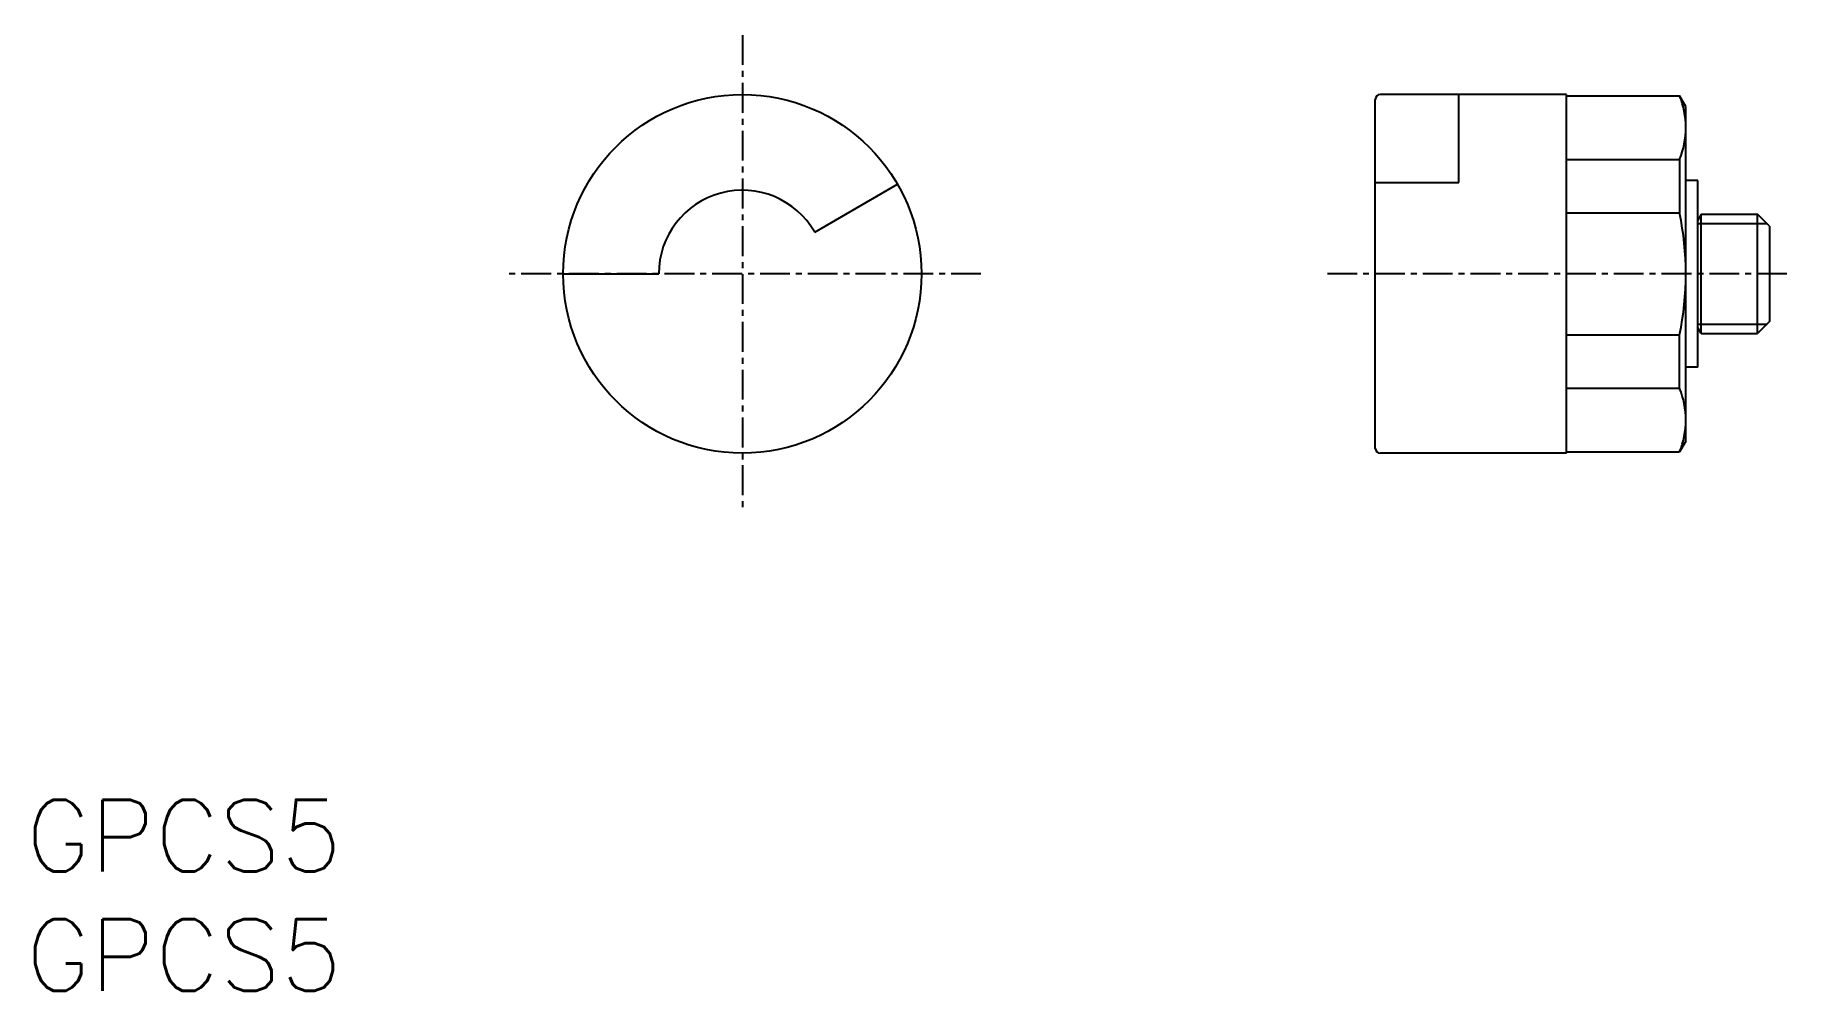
# Model space of a CAD drawing. Extents: x 0.4 to 73.7, y 0 to 40.
import ezdxf

# ---------------------------------------------------------------- set-up
doc = ezdxf.new("R2010")
doc.units = 0
doc.linetypes.add('CENTER', pattern=[2, 1.25, -0.25, 0.25, -0.25])
doc.layers.get('0').update_dxf_attribs({"linetype": 'CONTINUOUS'})
doc.layers.add('CENTER', color=1, linetype='CENTER')
doc.styles.get("Standard").update_dxf_attribs({"font": 'txt.shx'})

# ---------------------------------------------------------------- blocks, each defined once
blk = doc.blocks.new('*U4')
at = {"color": 7, "linetype": 'CONTINUOUS'}
blk.add_text('GPCS5', height=3, dxfattribs=at).set_placement((0, 0))
blk = doc.blocks.new('*U5')
at = {"color": 7, "linetype": 'CONTINUOUS'}
blk.add_text('GPCS5', height=3, dxfattribs=at).set_placement((0, 5))

msp = doc.modelspace()

# ---------------------------------------------------------------- linework, layer by layer
at = {"color": 7, "linetype": 'CONTINUOUS'}
for p, q in [((64.5, 37.5), (56.69999, 37.5)), ((59.99999, 33.825), (59.99999, 37.5)), ((64.5, 22.5), (64.5, 37.5)), ((64.5, 37.45), (69.24019, 37.45)), ((69.50001, 37), (69.2402, 37.45001)), ((56.49999, 22.7), (56.49999, 37.3)), ((69.5, 23), (69.5, 37)), ((64.5, 34.78717), (69.24019, 34.78717)), ((69.24019, 34.78717), (69.24019, 32.55)), ((33.03108, 31.75), (36.49518, 33.75)), ((56.49999, 33.825), (59.99999, 33.825)), ((70, 33.90001), (69.5, 33.90001)), ((70, 26.10001), (70, 33.90001)), ((64.5, 32.55), (69.24019, 32.55)), ((70.14434, 32.50001), (70, 32.25001)), ((70.14433, 32.5), (72.5, 32.5)), ((70.14433, 27.5), (70.14433, 32.5)), ((73, 32), (72.50001, 32.50001)), ((72.50002, 27.5), (72.50002, 32.5)), ((70, 32.10001), (72.90001, 32.10001)), ((73, 32), (73, 28)), ((22.5, 30), (26.5, 30)), ((70, 27.90001), (72.90001, 27.90001)), ((73.00001, 28), (72.50001, 27.5)), ((64.5, 27.45), (69.24019, 27.45)), ((69.24019, 25.21283), (69.24019, 27.45)), ((70.14435, 27.5), (70, 27.75001)), ((70.14433, 27.5), (72.5, 27.5)), ((70, 26.10001), (69.5, 26.10001)), ((64.5, 25.21283), (69.24019, 25.21283)), ((69.49999, 22.99999), (69.24019, 22.55001)), ((64.5, 22.5), (56.69999, 22.5)), ((64.5, 22.55), (69.24019, 22.55))]:
    msp.add_line(p, q, dxfattribs=at)
msp.add_circle((30, 30), 7.5, dxfattribs=at)
for centre, radius, start, end in [((56.69999, 37.3), 0.2, 90, 180), ((65.95862, 36.11859), 3.54138, 337.91645, 22.08355), ((30, 30), 3.5, 30.000001, 180.00001), ((56.85603, 30), 12.64397, 348.36495, 11.63505), ((65.95862, 23.88141), 3.54138, 337.91645, 22.08355), ((56.69999, 22.7), 0.2, 180, 270)]:
    msp.add_arc(centre, radius, start, end, dxfattribs=at)
at = {"layer": 'CENTER', "color": 1, "linetype": 'CENTER'}
for p, q in [((30, 39.99001), (30, 20.00999)), ((39.99001, 30), (20.00999, 30)), ((73.73531, 30), (54.49999, 30))]:
    msp.add_line(p, q, dxfattribs=at)

# ---------------------------------------------------------------- block references
at = {"color": 7, "linetype": 'CONTINUOUS'}
for name in ['*U5', '*U4']:
    msp.add_blockref(name, (0, 0), dxfattribs=at)

doc.saveas('drawing.dxf')
